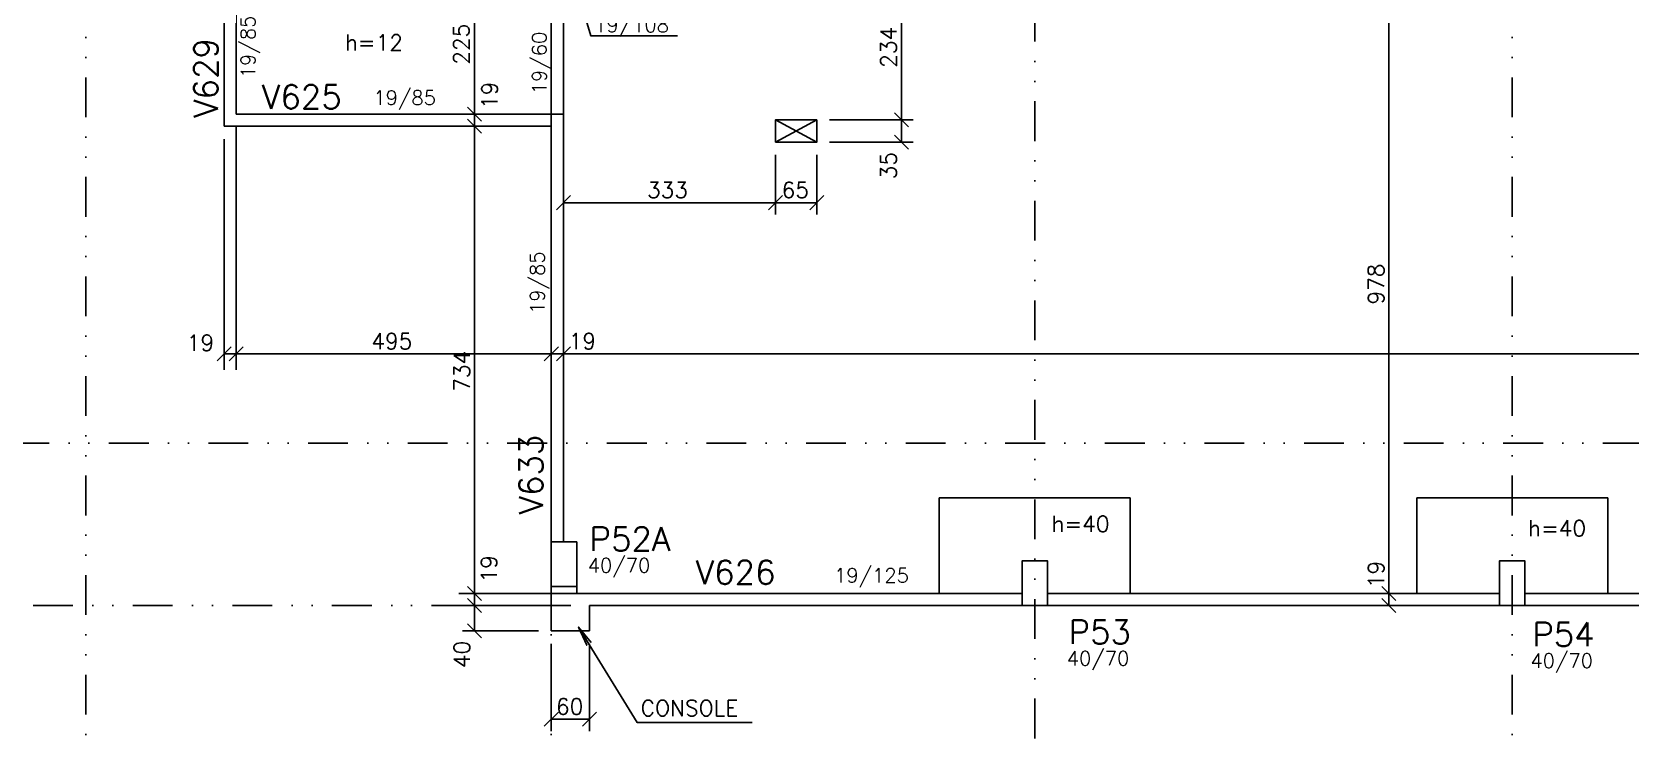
# Model space of a CAD drawing. Extents: x 552728 to 567603, y -747 to 9766.
# Drawn here: x 556391 to 558901, y 2899 to 4009 of the extents above; entities that cross this region are included whole.
import ezdxf

# ---------------------------------------------------------------- set-up
doc = ezdxf.new("R2010")
doc.units = 0
doc.header["$LTSCALE"] = 125
doc.header["$MEASUREMENT"] = 0
doc.linetypes.add('DIVIDE', pattern=[1.25, 0.5, -0.25, 0, -0.25, 0, -0.25])
for name, color, linetype in [('205', 14, 'DIVIDE'), ('216', 7, 'CONTINUOUS'), ('220', 4, 'CONTINUOUS'), ('238', 11, 'CONTINUOUS'), ('250', 5, 'CONTINUOUS')]:
    doc.layers.add(name, color=color, linetype=linetype)
doc.styles.get("Standard").update_dxf_attribs({"font": 'ROMANS.SHX'})

msp = doc.modelspace()

# ---------------------------------------------------------------- linework, layer by layer
at = {"layer": '205'}
for p, q in [((556475.4, 2467), (556475.4, 9090.6)), ((557206.4, 2467), (557206.4, 9090.6)), ((557965.9, 2429.5), (557965.9, 9090.6)), ((558715.9, 2467), (558715.9, 9090.6)), ((553226.1, 3362.6), (562775.2, 3362.6)), ((553263.6, 3107.6), (562791.7, 3107.6))]:
    msp.add_line(p, q, dxfattribs=at)
at = {"layer": '216'}
for p, q in [((557074.9, 3890.7), (557097, 3868.6)), ((557074.9, 3890.7), (557097, 3868.6)), ((557074.9, 3871.7), (557097, 3849.6)), ((557074.9, 3871.7), (557097, 3849.6)), ((557074.9, 3871.7), (557097, 3849.6)), ((556703.5, 3514.1), (556681.4, 3492)), ((556703.5, 3514.1), (556681.4, 3492)), ((556703.5, 3514.1), (556681.4, 3492)), ((556703.5, 3514.1), (556681.4, 3492)), ((556722.5, 3514.1), (556700.4, 3492)), ((556722.5, 3514.1), (556700.4, 3492)), ((557217.5, 3514.1), (557195.4, 3492)), ((557217.5, 3514.1), (557195.4, 3492)), ((557236.5, 3514.1), (557214.4, 3492)), ((557236.5, 3514.1), (557214.4, 3492)), ((557074.9, 3137.7), (557097, 3115.6)), ((557074.9, 3137.7), (557097, 3115.6)), ((557074.9, 3137.7), (557097, 3115.6)), ((557074.9, 3118.7), (557097, 3096.6)), ((557097, 3096.6), (557074.9, 3118.7)), ((558510.9, 3137.7), (558533, 3115.6)), ((558510.9, 3137.7), (558533, 3115.6)), ((558510.9, 3137.7), (558533, 3115.6)), ((558510.9, 3118.7), (558533, 3096.6)), ((557097, 3056.6), (557074.9, 3078.7)), ((557195.4, 2917.8), (557217.5, 2939.9)), ((557255.4, 2917.8), (557277.5, 2939.9))]:
    msp.add_line(p, q, dxfattribs=at)
at = {"layer": '216', "linetype": 'Continuous'}
for p, q in [((557623.4, 3870.6), (557623.4, 3870.6)), ((557623.4, 3870.6), (557623.4, 3870.6)), ((557745.3, 3881.7), (557767.4, 3859.6)), ((557745.3, 3881.7), (557767.4, 3859.6)), ((557745.3, 3846.7), (557767.4, 3824.6)), ((557558.4, 3835.6), (557558.4, 3835.6)), ((557558.4, 3835.6), (557558.4, 3835.6)), ((557623.4, 3835.6), (557623.4, 3835.6)), ((557623.4, 3835.6), (557623.4, 3835.6)), ((557214.4, 3729.6), (557236.5, 3751.7)), ((557547.4, 3729.6), (557569.5, 3751.7)), ((557547.4, 3729.6), (557569.5, 3751.7)), ((557612.4, 3729.6), (557634.5, 3751.7)), ((557225.4, 3727.2), (557225.4, 3727.2))]:
    msp.add_line(p, q, dxfattribs=at)
at = {"layer": '220'}
for points in [[(557206.4, 3137.6), (557246.4, 3137.6), (557246.4, 3207.6), (557206.4, 3207.6), (557206.4, 3137.6)], [(557945.9, 3107.6), (557985.9, 3107.6), (557985.9, 3177.6), (557945.9, 3177.6), (557945.9, 3107.6)], [(558695.9, 3107.6), (558735.9, 3107.6), (558735.9, 3177.6), (558695.9, 3177.6), (558695.9, 3107.6)]]:
    msp.add_lwpolyline(points, dxfattribs=at)
at = {"layer": '238'}
for p, q in [((557206.4, 3207.6), (557206.4, 4123.6)), ((556692.4, 3860.6), (556692.4, 4104.6)), ((556711.4, 3879.6), (556711.4, 4104.6)), ((557225.4, 3207.6), (557225.4, 4104.6)), ((556711.4, 3879.6), (557225.4, 3879.6)), ((556692.4, 3860.6), (557206.4, 3860.6)), ((557815.9, 3126.6), (557815.9, 3276.6)), ((557815.9, 3276.6), (558115.9, 3276.6)), ((558115.9, 3276.6), (558115.9, 3126.6)), ((558565.9, 3126.6), (558565.9, 3276.6)), ((558565.9, 3276.6), (558865.9, 3276.6)), ((558865.9, 3276.6), (558865.9, 3126.6)), ((557206.4, 3067.6), (557206.4, 3137.6)), ((557246.4, 3126.6), (557246.4, 3137.6)), ((557246.4, 3126.6), (557945.9, 3126.6)), ((557815.9, 3126.6), (557945.9, 3126.6)), ((558695.9, 3126.6), (557985.9, 3126.6)), ((557985.9, 3126.6), (558115.9, 3126.6)), ((558565.9, 3126.6), (558695.9, 3126.6)), ((558735.9, 3126.6), (559445.9, 3126.6)), ((558735.9, 3126.6), (558865.9, 3126.6)), ((557266.4, 3107.6), (557945.9, 3107.6)), ((557266.4, 3067.6), (557266.4, 3107.6)), ((557985.9, 3107.6), (558695.9, 3107.6)), ((558735.9, 3107.6), (559445.9, 3107.6)), ((557266.4, 3067.6), (557206.4, 3067.6))]:
    msp.add_line(p, q, dxfattribs=at)
msp.add_lwpolyline([(557558.4, 3835.6), (557623.4, 3835.6), (557623.4, 3870.6), (557558.4, 3870.6), (557558.4, 3835.6)], dxfattribs=at)
at = {"layer": '250'}
for p, q in [((557086, 4104.6), (557086, 3879.6)), ((558522, 4104.6), (558522, 3126.6)), ((557093.8, 3879.6), (557061, 3879.6)), ((557086, 3879.6), (557086, 3860.6)), ((557558.4, 3870.6), (557623.4, 3835.6)), ((557558.4, 3835.6), (557623.4, 3870.6)), ((556711.4, 3859.6), (556711.4, 3478)), ((557091.6, 3860.6), (557061, 3860.6)), ((557113.5, 3860.6), (557061, 3860.6)), ((557086, 3860.6), (557086, 3126.6)), ((556692.4, 3840.6), (556692.4, 3478)), ((556692.4, 3840.6), (556692.4, 3478)), ((556711.4, 3503), (556692.4, 3503)), ((557206.4, 3503), (556711.4, 3503)), ((557225.4, 3503), (557206.4, 3503)), ((557206.4, 3494.1), (557206.4, 3478)), ((562455.9, 3503), (557225.4, 3503)), ((557225.4, 3492.3), (557225.4, 3478)), ((557298.3, 3126.6), (557061, 3126.6)), ((557081, 3126.6), (557111, 3126.6)), ((557086, 3126.6), (557086, 3107.6)), ((558544.3, 3126.6), (558497, 3126.6)), ((558544.1, 3126.6), (558497, 3126.6)), ((558522, 3126.6), (558522, 3107.6)), ((557119.4, 3107.6), (557061, 3107.6)), ((557186.4, 3107.6), (557067.2, 3107.6)), ((557086, 3067.6), (557086, 3107.6)), ((558527.6, 3107.6), (558497, 3107.6)), ((557186.4, 3067.6), (557067.2, 3067.6)), ((557206.4, 3047.6), (557206.4, 2910.1)), ((557266.4, 3047.6), (557266.4, 2910.1)), ((557206.4, 2928.9), (557266.4, 2928.9))]:
    msp.add_line(p, q, dxfattribs=at)
at = {"layer": '250', "linetype": 'Continuous'}
for p, q in [((557756.3, 4104.6), (557756.3, 3870.6)), ((557643.4, 3870.6), (557775.1, 3870.6)), ((557643.4, 3870.6), (557775.1, 3870.6)), ((557756.3, 3870.6), (557756.3, 3835.6)), ((557643.4, 3835.6), (557775.1, 3835.6)), ((557558.4, 3815.6), (557558.4, 3721.9)), ((557558.4, 3815.6), (557558.4, 3721.9)), ((557623.4, 3815.6), (557623.4, 3721.9)), ((557225.4, 3747.2), (557225.4, 3759.4)), ((557225.4, 3740.6), (557558.4, 3740.6)), ((557558.4, 3740.6), (557623.4, 3740.6))]:
    msp.add_line(p, q, dxfattribs=at)
msp.add_lwpolyline([(557404.9, 4002.7), (557268.8, 4002.7), (557236.6, 4110.3), (557246.9, 4087.5), (557236.6, 4110.3), (557240.6, 4085.6)], dxfattribs=at)
at = {"layer": '250'}
msp.add_lwpolyline([(557522, 2923.8), (557341.1, 2923.8), (557249.3, 3073.8), (557262, 3045.2), (557249.3, 3073.8), (557268.9, 3049.5)], dxfattribs=at)

# ---------------------------------------------------------------- texts
at = {"layer": '216'}
for s, height, p in [('19/85', 22.5, (556741.3, 3936.3)), ('225', 25, (557077.6, 3957.5)), ('19/60', 22.5, (557198.8, 3911)), ('19', 25, (557122, 3887.9)), ('19/85', 22.5, (557195.6, 3565.6)), ('978', 25, (558514.5, 3580.6)), ('734', 25, (557078.5, 3443.6)), ('19', 25, (557121.1, 3143.8)), ('19', 25, (558514.5, 3134.9)), ('40', 25, (557078.5, 3009.3))]:
    msp.add_text(s, height=height, rotation=90, dxfattribs=at).set_placement(p)
for s, height, p in [('19/108', 22.5, (557273.7, 4008.7)), ('h=12', 25, (556882.3, 3979.7)), ('19/85', 22.5, (556926.9, 3894.2)), ('19', 25, (556633.9, 3507.9)), ('495', 25, (556923.9, 3510.5)), ('19', 25, (557233.8, 3510.5)), ('h=40', 25, (557992.3, 3223.4)), ('h=40', 25, (558740.8, 3216.5)), ('40/70', 22.5, (557263.6, 3159.4)), ('19/125', 22.5, (557650.6, 3143.6)), ('40/70', 22.5, (558016.1, 3013.3)), ('40/70', 22.5, (558744.4, 3009.5)), ('60', 25, (557213.9, 2936.4)), ('CONSOLE', 25, (557346.9, 2934))]:
    msp.add_text(s, height=height, dxfattribs=at).set_placement(p)
at = {"layer": '216', "linetype": 'Continuous'}
for s, p in [('234', (557748.8, 3952.6)), ('35', (557748.8, 3777.3))]:
    msp.add_text(s, height=25, rotation=90, dxfattribs=at).set_placement(p)
for s, p in [('333', (557356.9, 3748.1)), ('65', (557568.4, 3748.1))]:
    msp.add_text(s, height=25, dxfattribs=at).set_placement(p)
at = {"layer": '220'}
for s, p in [('V629', (556682.6, 3873.9)), ('V633', (557193.3, 3250.7))]:
    msp.add_text(s, height=37.5, rotation=90, dxfattribs=at).set_placement(p)
for s, p in [('V625', (556751.9, 3888.2)), ('P52A', (557266.5, 3193.4)), ('V626', (557433.3, 3141.1)), ('P53', (558019, 3047.3)), ('P54', (558747.4, 3043.5))]:
    msp.add_text(s, height=37.5, dxfattribs=at).set_placement(p)

doc.saveas('drawing.dxf')
